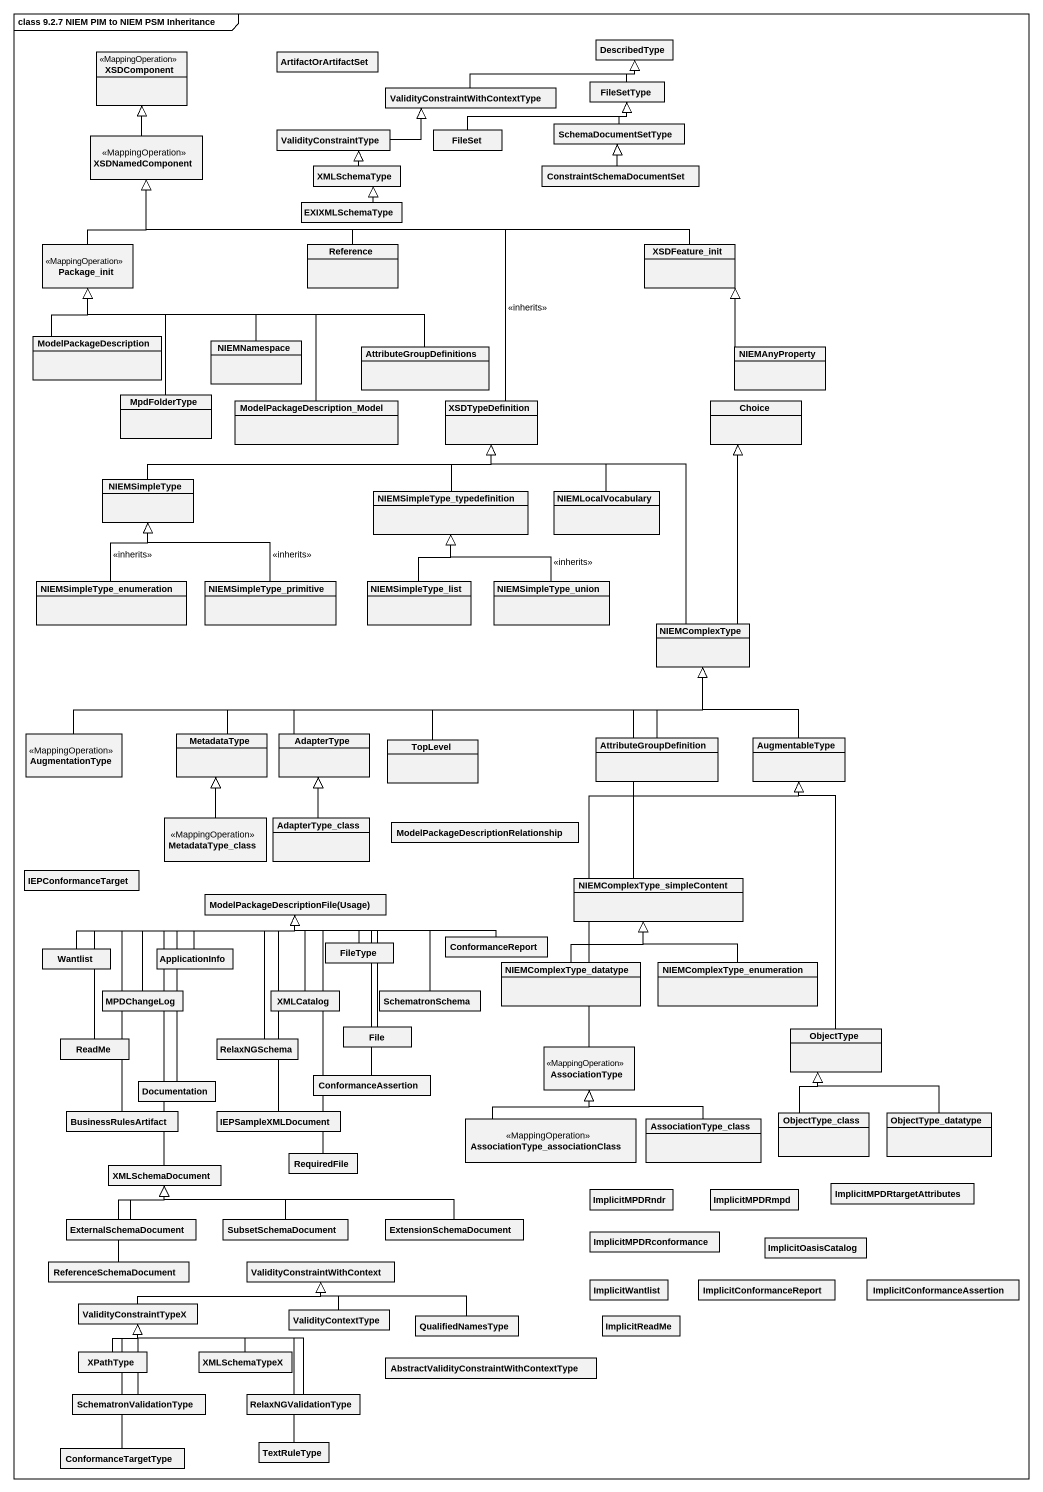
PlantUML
@startuml
mainframe class 9.2.7 NIEM PIM to NIEM PSM Inheritance
hide circle
hide empty members
class XSDComponent <<MappingOperation>>
class ArtifactOrArtifactSet
class DescribedType
class "ValidityConstraintWithContextType" as ValidityConstraintWithContex
class FileSetType
class XSDNamedComponent <<MappingOperation>>
class ValidityConstraintType
class FileSet
class SchemaDocumentSetType
class XMLSchemaType
class ConstraintSchemaDocumentSet
class EXIXMLSchemaType
class Package_init <<MappingOperation>>
class Reference
class XSDFeature_init
class ModelPackageDescription
class NIEMNamespace
class AttributeGroupDefinitions
class NIEMAnyProperty
class MpdFolderType
class "ModelPackageDescription_Model" as ModelPackageDescription_2
class XSDTypeDefinition
class Choice
class NIEMSimpleType
class "NIEMSimpleType_typedefinition" as NIEMSimpleType_2
class NIEMLocalVocabulary
class NIEMSimpleType_enumeration
class NIEMSimpleType_primitive
class NIEMSimpleType_list
class NIEMSimpleType_union
class NIEMComplexType
class AugmentationType <<MappingOperation>>
class MetadataType
class AdapterType
class TopLevel
class AttributeGroupDefinition
class AugmentableType
class MetadataType_class <<MappingOperation>>
class AdapterType_class
class "ModelPackageDescriptionRelationship" as ModelPackageDescriptionRelat
class IEPConformanceTarget
class "ModelPackageDescriptionFile(Usage)" as ModelPackageDescriptionFile
class "NIEMComplexType_simpleContent" as NIEMComplexType_2
class Wantlist
class ApplicationInfo
class FileType
class ConformanceReport
class NIEMComplexType_datatype
class NIEMComplexType_enumeration
class MPDChangeLog
class XMLCatalog
class SchematronSchema
class ReadMe
class RelaxNGSchema
class "File" as File_
class AssociationType <<MappingOperation>>
class ObjectType
class Documentation
class ConformanceAssertion
class BusinessRulesArtifact
class IEPSampleXMLDocument
class "AssociationType_associationClass" as AssociationType_2 <<MappingOperation>>
class AssociationType_class
class ObjectType_class
class ObjectType_datatype
class XMLSchemaDocument
class RequiredFile
class ExternalSchemaDocument
class SubsetSchemaDocument
class ExtensionSchemaDocument
class ImplicitMPDRndr
class ImplicitMPDRmpd
class ImplicitMPDRtargetAttributes
class ImplicitMPDRconformance
class ImplicitOasisCatalog
class ReferenceSchemaDocument
class "ValidityConstraintWithContext" as ValidityConstraintWithContex_2
class ImplicitWantlist
class ImplicitConformanceReport
class ImplicitConformanceAssertion
class ValidityConstraintTypeX
class ValidityContextType
class QualifiedNamesType
class ImplicitReadMe
class XPathType
class XMLSchemaTypeX
class "AbstractValidityConstraintWithContextType" as AbstractValidityConstraintWi
class SchematronValidationType
class RelaxNGValidationType
class ConformanceTargetType
class TextRuleType
ValidityConstraintWithContex -right-|> DescribedType
FileSetType -up-|> DescribedType
XSDNamedComponent -up-|> XSDComponent
ValidityConstraintType -right-|> ValidityConstraintWithContex
FileSet -right-|> FileSetType
SchemaDocumentSetType -up-|> FileSetType
XMLSchemaType -up-|> ValidityConstraintType
ConstraintSchemaDocumentSet -up-|> SchemaDocumentSetType
EXIXMLSchemaType -up-|> XMLSchemaType
Package_init -up-|> XSDNamedComponent
Reference -left-|> XSDNamedComponent
XSDFeature_init -left-|> XSDNamedComponent
ModelPackageDescription -up-|> Package_init
NIEMNamespace -left-|> Package_init
AttributeGroupDefinitions -left-|> Package_init
NIEMAnyProperty -up-|> XSDFeature_init
MpdFolderType -up-|> Package_init
ModelPackageDescription_2 -up-|> Package_init
XSDTypeDefinition -up-|> XSDNamedComponent : <<inherits>>
NIEMSimpleType -right-|> XSDTypeDefinition
NIEMSimpleType_2 -up-|> XSDTypeDefinition
NIEMLocalVocabulary -up-|> XSDTypeDefinition
NIEMSimpleType_enumeration -up-|> NIEMSimpleType : <<inherits>>
NIEMSimpleType_primitive -up-|> NIEMSimpleType : <<inherits>>
NIEMSimpleType_list -up-|> NIEMSimpleType_2
NIEMSimpleType_union -up-|> NIEMSimpleType_2 : <<inherits>>
NIEMComplexType -up-|> XSDTypeDefinition
NIEMComplexType -up-|> Choice
AugmentationType -right-|> NIEMComplexType
MetadataType -right-|> NIEMComplexType
AdapterType -right-|> NIEMComplexType
TopLevel -right-|> NIEMComplexType
AttributeGroupDefinition -up-|> NIEMComplexType
AugmentableType -up-|> NIEMComplexType
MetadataType_class -up-|> MetadataType
AdapterType_class -up-|> AdapterType
NIEMComplexType_2 -up-|> NIEMComplexType
Wantlist -right-|> ModelPackageDescriptionFile
ApplicationInfo -right-|> ModelPackageDescriptionFile
FileType -up-|> ModelPackageDescriptionFile
ConformanceReport -left-|> ModelPackageDescriptionFile
NIEMComplexType_datatype -up-|> NIEMComplexType_2
NIEMComplexType_enumeration -up-|> NIEMComplexType_2
MPDChangeLog -up-|> ModelPackageDescriptionFile
XMLCatalog -up-|> ModelPackageDescriptionFile
SchematronSchema -up-|> ModelPackageDescriptionFile
ReadMe -up-|> ModelPackageDescriptionFile
RelaxNGSchema -up-|> ModelPackageDescriptionFile
File_ -up-|> ModelPackageDescriptionFile
AssociationType -up-|> AugmentableType
ObjectType -up-|> AugmentableType
Documentation -up-|> ModelPackageDescriptionFile
ConformanceAssertion -up-|> ModelPackageDescriptionFile
BusinessRulesArtifact -up-|> ModelPackageDescriptionFile
IEPSampleXMLDocument -up-|> ModelPackageDescriptionFile
AssociationType_2 -up-|> AssociationType
AssociationType_class -up-|> AssociationType
ObjectType_class -up-|> ObjectType
ObjectType_datatype -up-|> ObjectType
XMLSchemaDocument -up-|> ModelPackageDescriptionFile
RequiredFile -up-|> ModelPackageDescriptionFile
ExternalSchemaDocument -up-|> XMLSchemaDocument
SubsetSchemaDocument -left-|> XMLSchemaDocument
ExtensionSchemaDocument -left-|> XMLSchemaDocument
ReferenceSchemaDocument -up-|> XMLSchemaDocument
ValidityConstraintTypeX -right-|> ValidityConstraintWithContex_2
ValidityContextType -up-|> ValidityConstraintWithContex_2
QualifiedNamesType -left-|> ValidityConstraintWithContex_2
XPathType -up-|> ValidityConstraintTypeX
XMLSchemaTypeX -left-|> ValidityConstraintTypeX
SchematronValidationType -up-|> ValidityConstraintTypeX
RelaxNGValidationType -left-|> ValidityConstraintTypeX
ConformanceTargetType -up-|> ValidityConstraintTypeX
TextRuleType -up-|> ValidityConstraintTypeX
@enduml
